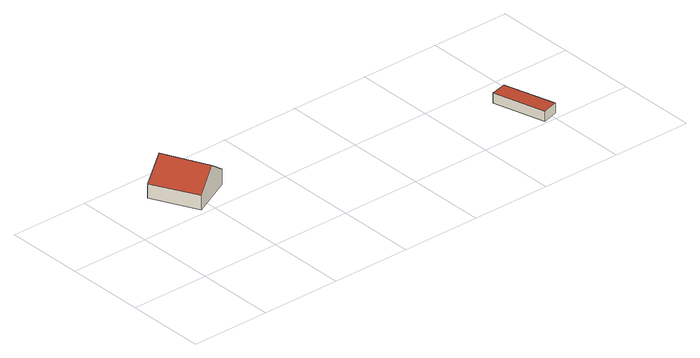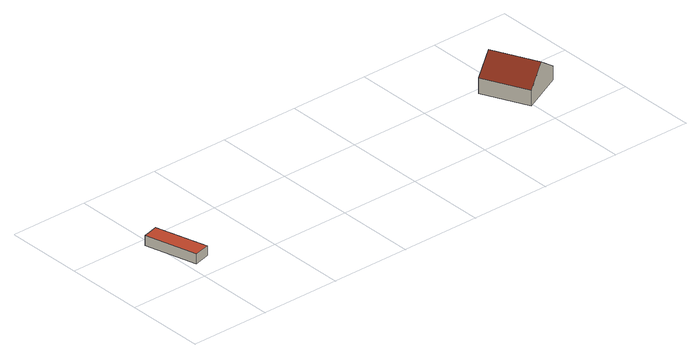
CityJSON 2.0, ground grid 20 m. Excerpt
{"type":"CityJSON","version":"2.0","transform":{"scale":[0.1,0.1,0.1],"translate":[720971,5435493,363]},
"CityObjects":{
"building1":{"type":"Building","attributes":{"Gemeindeschluessel":"09375181","HoeheDach":"381.600","HoeheGrund":"373.550","Methode":"2000","NiedrigsteTraufeDesGebaeudes":"377.219","Geometrietyp2DReferenz":"3000","measuredHeight":8.05,"function":"31001_1000","roofType":"3100"},"address":[{"Country":"Germany","Locality":"Pettendorf","ThoroughfareName":"Hinterberg 1"}],"geometry":[{"type":"Solid","lod":"2","boundaries":[[[[0,1,2,3]],[[4,2,1,5]],[[6,7,5,1,0]],[[3,2,4,8,9]],[[9,8,7,6]],[[8,4,5,7]],[[6,0,3,9]]]],"semantics":{"surfaces":[{"type":"WallSurface","Flaeche":"50.142","Z_MAX":"3.979","Z_MAX_ASL":"377.529","Z_MIN":"0.000","Z_MIN_ASL":"373.550"},{"type":"RoofSurface","Dachneigung":"54.000","Dachorientierung":"64.882","Flaeche":"87.268","Z_MAX":"8.050","Z_MAX_ASL":"381.600","Z_MIN":"3.979","Z_MIN_ASL":"377.529"},{"type":"WallSurface","Flaeche":"69.045","Z_MAX":"8.050","Z_MAX_ASL":"381.600","Z_MIN":"0.000","Z_MIN_ASL":"373.550"},{"type":"WallSurface","Flaeche":"68.748","Z_MAX":"8.050","Z_MAX_ASL":"381.600","Z_MIN":"0.000","Z_MIN_ASL":"373.550"},{"type":"WallSurface","Flaeche":"46.573","Z_MAX":"3.727","Z_MAX_ASL":"377.277","Z_MIN":"0.000","Z_MIN_ASL":"373.550"},{"type":"RoofSurface","Dachneigung":"54.001","Dachorientierung":"244.882","Flaeche":"93.269","Z_MAX":"8.050","Z_MAX_ASL":"381.600","Z_MIN":"3.669","Z_MIN_ASL":"377.219"},{"type":"GroundSurface","Flaeche":"146.058","Z_MAX":"0.000","Z_MAX_ASL":"373.550","Z_MIN":"0.000","Z_MIN_ASL":"373.550"}],"values":[[0,1,2,3,4,5,6]]}}]},
"building2":{"type":"Building","attributes":{"Gemeindeschluessel":"09375181","HoeheDach":"365.900","HoeheGrund":"363.400","Methode":"1000","NiedrigsteTraufeDesGebaeudes":"365.900","Geometrietyp2DReferenz":"3000","measuredHeight":2.5,"function":"31001_2000","roofType":"1000","storeysAboveGround":1},"geometry":[{"type":"Solid","lod":"2","boundaries":[[[[10,11,12,13]],[[14,15,16,17]],[[17,16,11,10]],[[16,15,12,11]],[[13,14,17,10]],[[13,12,15,14]]]],"semantics":{"surfaces":[{"type":"WallSurface","Flaeche":"33.852","Z_MAX":"2.500","Z_MAX_ASL":"365.900","Z_MIN":"0.000","Z_MIN_ASL":"363.400"},{"type":"WallSurface","Flaeche":"33.828","Z_MAX":"2.500","Z_MAX_ASL":"365.900","Z_MIN":"0.000","Z_MIN_ASL":"363.400"},{"type":"WallSurface","Flaeche":"10.286","Z_MAX":"2.500","Z_MAX_ASL":"365.900","Z_MIN":"0.000","Z_MIN_ASL":"363.400"},{"type":"RoofSurface","Dachneigung":"90.000","Dachorientierung":"-1.000","Flaeche":"55.673","Z_MAX":"2.500","Z_MAX_ASL":"365.900","Z_MIN":"2.500","Z_MIN_ASL":"365.900"},{"type":"GroundSurface","Flaeche":"55.673","Z_MAX":"0.000","Z_MAX_ASL":"363.400","Z_MIN":"0.000","Z_MIN_ASL":"363.400"},{"type":"WallSurface","Flaeche":"10.279","Z_MAX":"2.500","Z_MAX_ASL":"365.900","Z_MIN":"0.000","Z_MIN_ASL":"363.400"}],"values":[[0,1,2,3,4,5]]}}]}
},
"vertices":[
[114,252,106],[114,252,145],[167,138,145],[167,138,106],[117,113,186],[64,227,186],[9,201,106],[9,201,142],[64,87,143],[64,87,106],
[975,7,4],[975,7,29],[940,138,29],[940,138,4],[980,148,4],[980,148,29],[1015,18,29],[1015,18,4]
]}
